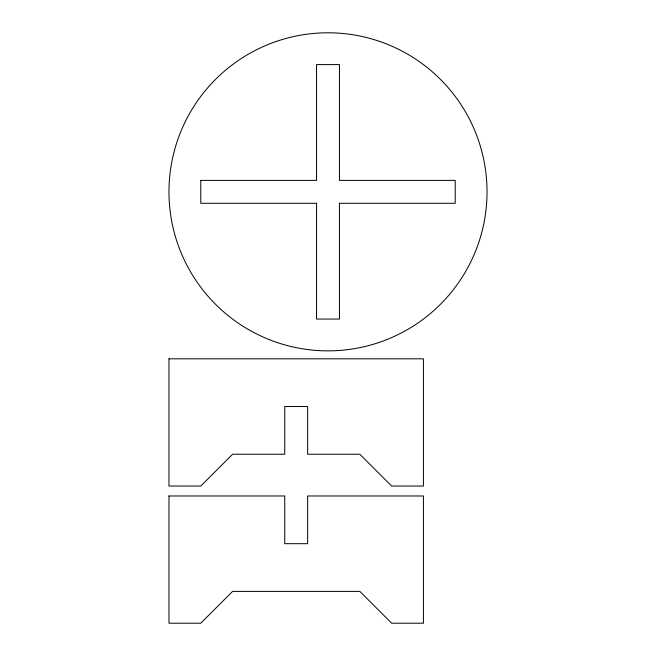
<?xml version="1.0" encoding="UTF-8"?>
<svg xmlns="http://www.w3.org/2000/svg" width="656" height="656" viewBox="0 0 656 656"><rect width="100%" height="100%" fill="white"/><g stroke="black" fill="none" stroke-linecap="round" stroke-linejoin="round"><path stroke-width="0.98" d="M168.969 495.977L168.969 623.2L200.777 623.2L232.585 591.392L359.808 591.392L391.616 623.2L423.415 623.2L423.415 495.977L307.648 495.977L307.648 543.685L284.745 543.685L284.745 495.977L168.969 495.977M168.969 358.816L168.969 486.039L200.777 486.039L232.585 454.231L284.745 454.231L284.745 406.523L307.648 406.523L307.648 454.231L359.808 454.231L391.616 486.039L423.415 486.039L423.415 358.816L168.969 358.816M200.777 180.384L200.777 203.278L316.553 203.278L316.553 319.054L339.447 319.054L339.447 203.278L455.223 203.278L455.223 180.384L339.447 180.384L339.447 64.608L316.553 64.608L316.553 180.384L200.777 180.384M248.485 329.558A159.031 159.031 0 0 0 487.031 191.831A159.031 159.031 0 0 0 248.485 54.104A159.031 159.031 0 0 0 248.485 329.558"/></g></svg>
